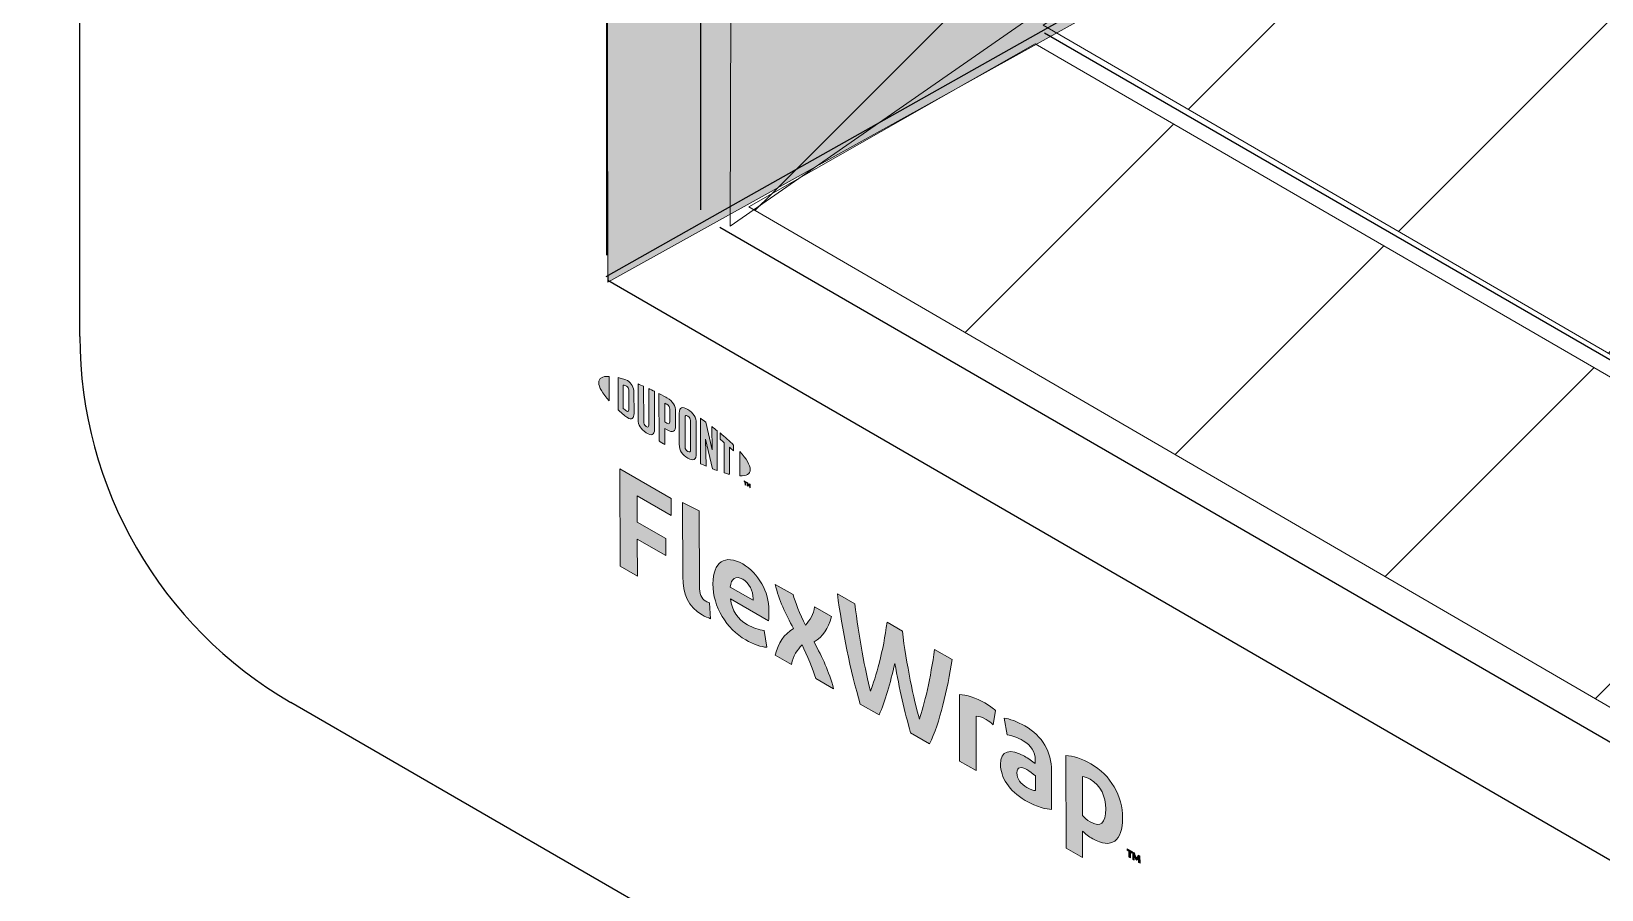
# Model space of a CAD drawing. Extents: x -1392 to 5791, y -3809 to 1722.
# Drawn here: x 973.9 to 1040.8, y -2842.6 to -2806 of the extents above; entities that cross this region are included whole.
import ezdxf

# ---------------------------------------------------------------- set-up
doc = ezdxf.new("R2010")
doc.units = 0
doc.header["$MEASUREMENT"] = 0
for name, color, linetype, lineweight in [('G-ANNO-TTLB', 7, 'Continuous', 0), ('Layer 12', 7, 'Continuous', 0), ('TYVEK', 7, 'Continuous', 0), ('WALL SCRATCH', 7, 'Continuous', 0)]:
    doc.layers.add(name, color=color, linetype=linetype, lineweight=lineweight)
pattern_1 = [(45, (0, 0), (-7.071067, 7.07107), [])]

# ---------------------------------------------------------------- blocks, each defined once
blk = doc.blocks.new('Block_407')
at = {"layer": 'TYVEK', "true_color": 0x003b71, "transparency": 33554687}
h = blk.add_hatch(color=156, dxfattribs=at)
h.dxf.hatch_style = 2
edge = h.paths.add_edge_path()
edge.add_spline(control_points=[(998.968, -2828.815), (998.968, -2828.815), (998.958, -2824.674), (998.958, -2824.674), (998.958, -2824.674), (1001.143, -2825.929), (1001.143, -2825.929), (1001.143, -2825.929), (1001.145, -2826.65), (1001.145, -2826.65), (1001.145, -2826.65), (999.693, -2825.817), (999.693, -2825.817), (999.693, -2825.817), (999.696, -2826.941), (999.696, -2826.941), (999.696, -2826.941), (1000.917, -2827.642), (1000.917, -2827.642), (1000.917, -2827.642), (1000.919, -2828.364), (1000.919, -2828.364), (1000.919, -2828.364), (999.698, -2827.663), (999.698, -2827.663), (999.698, -2827.663), (999.702, -2829.236), (999.702, -2829.236), (999.702, -2829.236), (998.968, -2828.815), (998.968, -2828.815)], knot_values=[0, 0, 0, 0, 1, 1, 1, 2, 2, 2, 3, 3, 3, 4, 4, 4, 5, 5, 5, 6, 6, 6, 7, 7, 7, 8, 8, 8, 9, 9, 9, 10, 10, 10, 10], degree=3, periodic=0)
h = blk.add_hatch(color=156, dxfattribs=at)
h.dxf.hatch_style = 2
edge = h.paths.add_edge_path()
edge.add_spline(control_points=[(1002.341, -2829.659), (1002.342, -2829.978), (1002.414, -2830.191), (1002.619, -2830.309), (1002.67, -2830.338), (1002.722, -2830.362), (1002.768, -2830.376), (1002.768, -2830.376), (1002.821, -2831.051), (1002.821, -2831.051), (1002.723, -2831.018), (1002.564, -2830.951), (1002.462, -2830.892), (1001.872, -2830.553), (1001.635, -2829.974), (1001.633, -2829.264), (1001.633, -2829.264), (1001.625, -2826.105), (1001.625, -2826.105), (1001.625, -2826.105), (1002.333, -2826.464), (1002.333, -2826.464), (1002.333, -2826.464), (1002.341, -2829.659), (1002.341, -2829.659)], knot_values=[0, 0, 0, 0, 1, 1, 1, 2, 2, 2, 3, 3, 3, 4, 4, 4, 5, 5, 5, 6, 6, 6, 7, 7, 7, 8, 8, 8, 8], degree=3, periodic=0)
h = blk.add_hatch(color=156, dxfattribs=at)
h.dxf.hatch_style = 2
edge = h.paths.add_edge_path()
edge.add_spline(control_points=[(1003.652, -2829.709), (1003.652, -2829.709), (1004.627, -2830.268), (1004.627, -2830.268), (1004.627, -2830.268), (1004.627, -2830.197), (1004.627, -2830.197), (1004.626, -2829.866), (1004.472, -2829.535), (1004.19, -2829.373), (1003.892, -2829.202), (1003.698, -2829.333), (1003.652, -2829.709)], knot_values=[0, 0, 0, 0, 1, 1, 1, 2, 2, 2, 3, 3, 3, 4, 4, 4, 4], degree=3, periodic=0)
edge = h.paths.add_edge_path()
edge.add_spline(control_points=[(1005.211, -2832.269), (1004.986, -2832.258), (1004.652, -2832.149), (1004.314, -2831.955), (1003.488, -2831.481), (1002.922, -2830.553), (1002.92, -2829.571), (1002.917, -2828.631), (1003.434, -2828.289), (1004.188, -2828.722), (1004.86, -2829.108), (1005.303, -2829.912), (1005.304, -2830.704), (1005.305, -2830.882), (1005.295, -2831.03), (1005.285, -2831.142), (1005.285, -2831.142), (1003.664, -2830.211), (1003.664, -2830.211), (1003.732, -2830.723), (1003.973, -2831.074), (1004.384, -2831.31), (1004.635, -2831.454), (1004.876, -2831.528), (1005.096, -2831.548), (1005.096, -2831.548), (1005.211, -2832.269), (1005.211, -2832.269)], knot_values=[0, 0, 0, 0, 1, 1, 1, 2, 2, 2, 3, 3, 3, 4, 4, 4, 5, 5, 5, 6, 6, 6, 7, 7, 7, 8, 8, 8, 9, 9, 9, 9], degree=3, periodic=0)
h = blk.add_hatch(color=156, dxfattribs=at)
h.dxf.hatch_style = 2
edge = h.paths.add_edge_path()
edge.add_spline(control_points=[(1006.351, -2831.471), (1006.007, -2830.836), (1005.734, -2830.271), (1005.573, -2829.589), (1005.573, -2829.589), (1006.338, -2830.027), (1006.338, -2830.027), (1006.405, -2830.332), (1006.632, -2830.864), (1006.858, -2831.33), (1007.047, -2831.114), (1007.211, -2830.859), (1007.246, -2830.549), (1007.246, -2830.549), (1007.964, -2830.961), (1007.964, -2830.961), (1007.832, -2831.5), (1007.607, -2831.802), (1007.224, -2832.037), (1007.594, -2832.728), (1007.847, -2833.286), (1008.058, -2834.034), (1008.058, -2834.034), (1007.294, -2833.595), (1007.294, -2833.595), (1007.186, -2833.202), (1006.928, -2832.611), (1006.712, -2832.162), (1006.518, -2832.375), (1006.334, -2832.624), (1006.263, -2833.003), (1006.263, -2833.003), (1005.575, -2832.608), (1005.575, -2832.608), (1005.702, -2832.067), (1005.942, -2831.732), (1006.351, -2831.471)], knot_values=[0, 0, 0, 0, 1, 1, 1, 2, 2, 2, 3, 3, 3, 4, 4, 4, 5, 5, 5, 6, 6, 6, 7, 7, 7, 8, 8, 8, 9, 9, 9, 10, 10, 10, 11, 11, 11, 12, 12, 12, 12], degree=3, periodic=0)
h = blk.add_hatch(color=156, dxfattribs=at)
h.dxf.hatch_style = 2
edge = h.paths.add_edge_path()
edge.add_spline(control_points=[(1012.353, -2832.364), (1012.353, -2832.364), (1013.102, -2832.794), (1013.102, -2832.794), (1012.91, -2834.061), (1012.575, -2835.493), (1012.142, -2836.378), (1012.142, -2836.378), (1011.337, -2835.916), (1011.337, -2835.916), (1011.084, -2835.032), (1010.856, -2834.033), (1010.664, -2832.954), (1010.471, -2833.812), (1010.252, -2834.555), (1009.998, -2835.147), (1009.998, -2835.147), (1009.192, -2834.685), (1009.192, -2834.685), (1008.779, -2833.313), (1008.411, -2831.478), (1008.218, -2829.99), (1008.218, -2829.99), (1008.962, -2830.417), (1008.962, -2830.417), (1009.124, -2831.757), (1009.414, -2833.324), (1009.626, -2834.137), (1009.845, -2833.571), (1010.186, -2832.408), (1010.331, -2831.204), (1010.331, -2831.204), (1010.988, -2831.581), (1010.988, -2831.581), (1011.145, -2832.959), (1011.482, -2834.511), (1011.709, -2835.332), (1011.913, -2834.758), (1012.202, -2833.524), (1012.353, -2832.364)], knot_values=[0, 0, 0, 0, 1, 1, 1, 2, 2, 2, 3, 3, 3, 4, 4, 4, 5, 5, 5, 6, 6, 6, 7, 7, 7, 8, 8, 8, 9, 9, 9, 10, 10, 10, 11, 11, 11, 12, 12, 12, 13, 13, 13, 13], degree=3, periodic=0)
h = blk.add_hatch(color=156, dxfattribs=at)
h.dxf.hatch_style = 2
edge = h.paths.add_edge_path()
edge.add_spline(control_points=[(1014.494, -2834.639), (1014.679, -2834.745), (1014.854, -2834.869), (1014.956, -2834.958), (1014.956, -2834.958), (1014.855, -2835.567), (1014.855, -2835.567), (1014.768, -2835.482), (1014.66, -2835.408), (1014.553, -2835.346), (1014.363, -2835.237), (1014.235, -2835.205), (1014.127, -2835.202), (1014.127, -2835.202), (1014.133, -2837.521), (1014.133, -2837.521), (1014.133, -2837.521), (1013.425, -2837.115), (1013.425, -2837.115), (1013.425, -2837.115), (1013.418, -2834.281), (1013.418, -2834.281), (1013.694, -2834.28), (1014.125, -2834.427), (1014.494, -2834.639)], knot_values=[0, 0, 0, 0, 1, 1, 1, 2, 2, 2, 3, 3, 3, 4, 4, 4, 5, 5, 5, 6, 6, 6, 7, 7, 7, 8, 8, 8, 8], degree=3, periodic=0)
h = blk.add_hatch(color=156, dxfattribs=at)
h.dxf.hatch_style = 2
edge = h.paths.add_edge_path()
edge.add_spline(control_points=[(1016.65, -2838.37), (1016.65, -2838.37), (1016.649, -2837.737), (1016.649, -2837.737), (1016.531, -2837.64), (1016.407, -2837.551), (1016.284, -2837.48), (1016.048, -2837.345), (1015.864, -2837.345), (1015.865, -2837.623), (1015.865, -2837.872), (1016.019, -2838.09), (1016.291, -2838.246), (1016.445, -2838.335), (1016.573, -2838.373), (1016.65, -2838.37)], knot_values=[0, 0, 0, 0, 1, 1, 1, 2, 2, 2, 3, 3, 3, 4, 4, 4, 5, 5, 5, 5], degree=3, periodic=0)
edge = h.paths.add_edge_path()
edge.add_spline(control_points=[(1016.221, -2838.791), (1015.518, -2838.387), (1015.163, -2837.788), (1015.162, -2837.255), (1015.16, -2836.67), (1015.575, -2836.565), (1016.191, -2836.913), (1016.334, -2836.995), (1016.519, -2837.125), (1016.647, -2837.222), (1016.647, -2837.222), (1016.647, -2837.08), (1016.647, -2837.08), (1016.646, -2836.719), (1016.466, -2836.445), (1016.122, -2836.247), (1015.897, -2836.118), (1015.656, -2836.021), (1015.446, -2836.001), (1015.446, -2836.001), (1015.316, -2835.288), (1015.316, -2835.288), (1015.536, -2835.308), (1015.89, -2835.441), (1016.203, -2835.62), (1016.957, -2836.053), (1017.333, -2836.73), (1017.335, -2837.528), (1017.335, -2837.528), (1017.339, -2839.173), (1017.339, -2839.173), (1017.129, -2839.176), (1016.734, -2839.085), (1016.221, -2838.791)], knot_values=[0, 0, 0, 0, 1, 1, 1, 2, 2, 2, 3, 3, 3, 4, 4, 4, 5, 5, 5, 6, 6, 6, 7, 7, 7, 8, 8, 8, 9, 9, 9, 10, 10, 10, 11, 11, 11, 11], degree=3, periodic=0)
h = blk.add_hatch(color=156, dxfattribs=at)
h.dxf.hatch_style = 2
edge = h.paths.add_edge_path()
edge.add_spline(control_points=[(1018.984, -2839.704), (1019.436, -2839.963), (1019.645, -2839.764), (1019.644, -2839.155), (1019.643, -2838.623), (1019.447, -2838.156), (1018.98, -2837.888), (1018.852, -2837.814), (1018.759, -2837.791), (1018.652, -2837.776), (1018.652, -2837.776), (1018.656, -2839.433), (1018.656, -2839.433), (1018.753, -2839.536), (1018.836, -2839.619), (1018.984, -2839.704)], knot_values=[0, 0, 0, 0, 1, 1, 1, 2, 2, 2, 3, 3, 3, 4, 4, 4, 5, 5, 5, 5], degree=3, periodic=0)
edge = h.paths.add_edge_path()
edge.add_spline(control_points=[(1019.089, -2840.425), (1018.909, -2840.322), (1018.786, -2840.228), (1018.657, -2840.101), (1018.657, -2840.101), (1018.66, -2841.225), (1018.66, -2841.225), (1018.66, -2841.225), (1017.957, -2840.822), (1017.957, -2840.822), (1017.957, -2840.822), (1017.948, -2836.876), (1017.948, -2836.876), (1018.24, -2836.89), (1018.65, -2837.025), (1019.014, -2837.234), (1019.856, -2837.717), (1020.36, -2838.597), (1020.362, -2839.544), (1020.364, -2840.514), (1019.889, -2840.885), (1019.089, -2840.425)], knot_values=[0, 0, 0, 0, 1, 1, 1, 2, 2, 2, 3, 3, 3, 4, 4, 4, 5, 5, 5, 6, 6, 6, 7, 7, 7, 7], degree=3, periodic=0)
h = blk.add_hatch(color=156, dxfattribs=at)
h.dxf.hatch_style = 2
edge = h.paths.add_edge_path()
edge.add_spline(control_points=[(1020.87, -2841.03), (1020.896, -2841.118), (1020.921, -2841.184), (1020.952, -2841.255), (1020.982, -2841.219), (1021.004, -2841.179), (1021.029, -2841.122), (1021.029, -2841.122), (1021.103, -2841.164), (1021.103, -2841.164), (1021.103, -2841.164), (1021.104, -2841.47), (1021.104, -2841.47), (1021.104, -2841.47), (1021.039, -2841.433), (1021.039, -2841.433), (1021.039, -2841.433), (1021.039, -2841.292), (1021.039, -2841.292), (1021.039, -2841.292), (1021.042, -2841.246), (1021.042, -2841.246), (1021.021, -2841.28), (1020.997, -2841.314), (1020.976, -2841.341), (1020.976, -2841.341), (1020.926, -2841.312), (1020.926, -2841.312), (1020.904, -2841.26), (1020.879, -2841.197), (1020.858, -2841.138), (1020.858, -2841.138), (1020.861, -2841.19), (1020.861, -2841.19), (1020.861, -2841.19), (1020.861, -2841.331), (1020.861, -2841.331), (1020.861, -2841.331), (1020.797, -2841.294), (1020.797, -2841.294), (1020.797, -2841.294), (1020.796, -2840.988), (1020.796, -2840.988), (1020.796, -2840.988), (1020.87, -2841.03), (1020.87, -2841.03)], knot_values=[0, 0, 0, 0, 1, 1, 1, 2, 2, 2, 3, 3, 3, 4, 4, 4, 5, 5, 5, 6, 6, 6, 7, 7, 7, 8, 8, 8, 9, 9, 9, 10, 10, 10, 11, 11, 11, 12, 12, 12, 13, 13, 13, 14, 14, 14, 15, 15, 15, 15], degree=3, periodic=0)
edge = h.paths.add_edge_path()
edge.add_spline(control_points=[(1020.624, -2840.957), (1020.624, -2840.957), (1020.553, -2840.916), (1020.553, -2840.916), (1020.553, -2840.916), (1020.553, -2840.848), (1020.553, -2840.848), (1020.553, -2840.848), (1020.767, -2840.971), (1020.767, -2840.971), (1020.767, -2840.971), (1020.767, -2841.039), (1020.767, -2841.039), (1020.767, -2841.039), (1020.696, -2840.998), (1020.696, -2840.998), (1020.696, -2840.998), (1020.696, -2841.236), (1020.696, -2841.236), (1020.696, -2841.236), (1020.625, -2841.195), (1020.625, -2841.195), (1020.625, -2841.195), (1020.624, -2840.957), (1020.624, -2840.957)], knot_values=[0, 0, 0, 0, 1, 1, 1, 2, 2, 2, 3, 3, 3, 4, 4, 4, 5, 5, 5, 6, 6, 6, 7, 7, 7, 8, 8, 8, 8], degree=3, periodic=0)
at = {"layer": 'TYVEK'}
for points, knots in [([(998.968, -2828.815), (998.968, -2828.815), (998.958, -2824.674), (998.958, -2824.674), (998.958, -2824.674), (1001.143, -2825.929), (1001.143, -2825.929), (1001.143, -2825.929), (1001.145, -2826.65), (1001.145, -2826.65), (1001.145, -2826.65), (999.693, -2825.817), (999.693, -2825.817), (999.693, -2825.817), (999.696, -2826.941), (999.696, -2826.941), (999.696, -2826.941), (1000.917, -2827.642), (1000.917, -2827.642), (1000.917, -2827.642), (1000.919, -2828.364), (1000.919, -2828.364), (1000.919, -2828.364), (999.698, -2827.663), (999.698, -2827.663), (999.698, -2827.663), (999.702, -2829.236), (999.702, -2829.236), (999.702, -2829.236), (998.968, -2828.815), (998.968, -2828.815)], [0, 0, 0, 0, 1, 1, 1, 2, 2, 2, 3, 3, 3, 4, 4, 4, 5, 5, 5, 6, 6, 6, 7, 7, 7, 8, 8, 8, 9, 9, 9, 10, 10, 10, 10]), ([(1002.341, -2829.659), (1002.342, -2829.978), (1002.414, -2830.191), (1002.619, -2830.309), (1002.67, -2830.338), (1002.722, -2830.362), (1002.768, -2830.376), (1002.768, -2830.376), (1002.821, -2831.051), (1002.821, -2831.051), (1002.723, -2831.018), (1002.564, -2830.951), (1002.462, -2830.892), (1001.872, -2830.553), (1001.635, -2829.974), (1001.633, -2829.264), (1001.633, -2829.264), (1001.625, -2826.105), (1001.625, -2826.105), (1001.625, -2826.105), (1002.333, -2826.464), (1002.333, -2826.464), (1002.333, -2826.464), (1002.341, -2829.659), (1002.341, -2829.659)], [0, 0, 0, 0, 1, 1, 1, 2, 2, 2, 3, 3, 3, 4, 4, 4, 5, 5, 5, 6, 6, 6, 7, 7, 7, 8, 8, 8, 8]), ([(1005.211, -2832.269), (1004.986, -2832.258), (1004.652, -2832.149), (1004.314, -2831.955), (1003.488, -2831.481), (1002.922, -2830.553), (1002.92, -2829.571), (1002.917, -2828.631), (1003.434, -2828.289), (1004.188, -2828.722), (1004.86, -2829.108), (1005.303, -2829.912), (1005.304, -2830.704), (1005.305, -2830.882), (1005.295, -2831.03), (1005.285, -2831.142), (1005.285, -2831.142), (1003.664, -2830.211), (1003.664, -2830.211), (1003.732, -2830.723), (1003.973, -2831.074), (1004.384, -2831.31), (1004.635, -2831.454), (1004.876, -2831.528), (1005.096, -2831.548), (1005.096, -2831.548), (1005.211, -2832.269), (1005.211, -2832.269)], [0, 0, 0, 0, 1, 1, 1, 2, 2, 2, 3, 3, 3, 4, 4, 4, 5, 5, 5, 6, 6, 6, 7, 7, 7, 8, 8, 8, 9, 9, 9, 9]), ([(1003.652, -2829.709), (1003.652, -2829.709), (1004.627, -2830.268), (1004.627, -2830.268), (1004.627, -2830.268), (1004.627, -2830.197), (1004.627, -2830.197), (1004.626, -2829.866), (1004.472, -2829.535), (1004.19, -2829.373), (1003.892, -2829.202), (1003.698, -2829.333), (1003.652, -2829.709)], [0, 0, 0, 0, 1, 1, 1, 2, 2, 2, 3, 3, 3, 4, 4, 4, 4]), ([(1006.351, -2831.471), (1006.007, -2830.836), (1005.734, -2830.271), (1005.573, -2829.589), (1005.573, -2829.589), (1006.338, -2830.027), (1006.338, -2830.027), (1006.405, -2830.332), (1006.632, -2830.864), (1006.858, -2831.33), (1007.047, -2831.114), (1007.211, -2830.859), (1007.246, -2830.549), (1007.246, -2830.549), (1007.964, -2830.961), (1007.964, -2830.961), (1007.832, -2831.5), (1007.607, -2831.802), (1007.224, -2832.037), (1007.594, -2832.728), (1007.847, -2833.286), (1008.058, -2834.034), (1008.058, -2834.034), (1007.294, -2833.595), (1007.294, -2833.595), (1007.186, -2833.202), (1006.928, -2832.611), (1006.712, -2832.162), (1006.518, -2832.375), (1006.334, -2832.624), (1006.263, -2833.003), (1006.263, -2833.003), (1005.575, -2832.608), (1005.575, -2832.608), (1005.702, -2832.067), (1005.942, -2831.732), (1006.351, -2831.471)], [0, 0, 0, 0, 1, 1, 1, 2, 2, 2, 3, 3, 3, 4, 4, 4, 5, 5, 5, 6, 6, 6, 7, 7, 7, 8, 8, 8, 9, 9, 9, 10, 10, 10, 11, 11, 11, 12, 12, 12, 12]), ([(1012.353, -2832.364), (1012.353, -2832.364), (1013.102, -2832.794), (1013.102, -2832.794), (1012.91, -2834.061), (1012.575, -2835.493), (1012.142, -2836.378), (1012.142, -2836.378), (1011.337, -2835.916), (1011.337, -2835.916), (1011.084, -2835.032), (1010.856, -2834.033), (1010.664, -2832.954), (1010.471, -2833.812), (1010.252, -2834.555), (1009.998, -2835.147), (1009.998, -2835.147), (1009.192, -2834.685), (1009.192, -2834.685), (1008.779, -2833.313), (1008.411, -2831.478), (1008.218, -2829.99), (1008.218, -2829.99), (1008.962, -2830.417), (1008.962, -2830.417), (1009.124, -2831.757), (1009.414, -2833.324), (1009.626, -2834.137), (1009.845, -2833.571), (1010.186, -2832.408), (1010.331, -2831.204), (1010.331, -2831.204), (1010.988, -2831.581), (1010.988, -2831.581), (1011.145, -2832.959), (1011.482, -2834.511), (1011.709, -2835.332), (1011.913, -2834.758), (1012.202, -2833.524), (1012.353, -2832.364)], [0, 0, 0, 0, 1, 1, 1, 2, 2, 2, 3, 3, 3, 4, 4, 4, 5, 5, 5, 6, 6, 6, 7, 7, 7, 8, 8, 8, 9, 9, 9, 10, 10, 10, 11, 11, 11, 12, 12, 12, 13, 13, 13, 13]), ([(1014.494, -2834.639), (1014.679, -2834.745), (1014.854, -2834.869), (1014.956, -2834.958), (1014.956, -2834.958), (1014.855, -2835.567), (1014.855, -2835.567), (1014.768, -2835.482), (1014.66, -2835.408), (1014.553, -2835.346), (1014.363, -2835.237), (1014.235, -2835.205), (1014.127, -2835.202), (1014.127, -2835.202), (1014.133, -2837.521), (1014.133, -2837.521), (1014.133, -2837.521), (1013.425, -2837.115), (1013.425, -2837.115), (1013.425, -2837.115), (1013.418, -2834.281), (1013.418, -2834.281), (1013.694, -2834.28), (1014.125, -2834.427), (1014.494, -2834.639)], [0, 0, 0, 0, 1, 1, 1, 2, 2, 2, 3, 3, 3, 4, 4, 4, 5, 5, 5, 6, 6, 6, 7, 7, 7, 8, 8, 8, 8]), ([(1016.221, -2838.791), (1015.518, -2838.387), (1015.163, -2837.788), (1015.162, -2837.255), (1015.16, -2836.67), (1015.575, -2836.565), (1016.191, -2836.913), (1016.334, -2836.995), (1016.519, -2837.125), (1016.647, -2837.222), (1016.647, -2837.222), (1016.647, -2837.08), (1016.647, -2837.08), (1016.646, -2836.719), (1016.466, -2836.445), (1016.122, -2836.247), (1015.897, -2836.118), (1015.656, -2836.021), (1015.446, -2836.001), (1015.446, -2836.001), (1015.316, -2835.288), (1015.316, -2835.288), (1015.536, -2835.308), (1015.89, -2835.441), (1016.203, -2835.62), (1016.957, -2836.053), (1017.333, -2836.73), (1017.335, -2837.528), (1017.335, -2837.528), (1017.339, -2839.173), (1017.339, -2839.173), (1017.129, -2839.176), (1016.734, -2839.085), (1016.221, -2838.791)], [0, 0, 0, 0, 1, 1, 1, 2, 2, 2, 3, 3, 3, 4, 4, 4, 5, 5, 5, 6, 6, 6, 7, 7, 7, 8, 8, 8, 9, 9, 9, 10, 10, 10, 11, 11, 11, 11]), ([(1016.65, -2838.37), (1016.65, -2838.37), (1016.649, -2837.737), (1016.649, -2837.737), (1016.531, -2837.64), (1016.407, -2837.551), (1016.284, -2837.48), (1016.048, -2837.345), (1015.864, -2837.345), (1015.865, -2837.623), (1015.865, -2837.872), (1016.019, -2838.09), (1016.291, -2838.246), (1016.445, -2838.335), (1016.573, -2838.373), (1016.65, -2838.37)], [0, 0, 0, 0, 1, 1, 1, 2, 2, 2, 3, 3, 3, 4, 4, 4, 5, 5, 5, 5]), ([(1019.089, -2840.425), (1018.909, -2840.322), (1018.786, -2840.228), (1018.657, -2840.101), (1018.657, -2840.101), (1018.66, -2841.225), (1018.66, -2841.225), (1018.66, -2841.225), (1017.957, -2840.822), (1017.957, -2840.822), (1017.957, -2840.822), (1017.948, -2836.876), (1017.948, -2836.876), (1018.24, -2836.89), (1018.65, -2837.025), (1019.014, -2837.234), (1019.856, -2837.717), (1020.36, -2838.597), (1020.362, -2839.544), (1020.364, -2840.514), (1019.889, -2840.885), (1019.089, -2840.425)], [0, 0, 0, 0, 1, 1, 1, 2, 2, 2, 3, 3, 3, 4, 4, 4, 5, 5, 5, 6, 6, 6, 7, 7, 7, 7]), ([(1018.984, -2839.704), (1019.436, -2839.963), (1019.645, -2839.764), (1019.644, -2839.155), (1019.643, -2838.623), (1019.447, -2838.156), (1018.98, -2837.888), (1018.852, -2837.814), (1018.759, -2837.791), (1018.652, -2837.776), (1018.652, -2837.776), (1018.656, -2839.433), (1018.656, -2839.433), (1018.753, -2839.536), (1018.836, -2839.619), (1018.984, -2839.704)], [0, 0, 0, 0, 1, 1, 1, 2, 2, 2, 3, 3, 3, 4, 4, 4, 5, 5, 5, 5]), ([(1020.624, -2840.957), (1020.624, -2840.957), (1020.553, -2840.916), (1020.553, -2840.916), (1020.553, -2840.916), (1020.553, -2840.848), (1020.553, -2840.848), (1020.553, -2840.848), (1020.767, -2840.971), (1020.767, -2840.971), (1020.767, -2840.971), (1020.767, -2841.039), (1020.767, -2841.039), (1020.767, -2841.039), (1020.696, -2840.998), (1020.696, -2840.998), (1020.696, -2840.998), (1020.696, -2841.236), (1020.696, -2841.236), (1020.696, -2841.236), (1020.625, -2841.195), (1020.625, -2841.195), (1020.625, -2841.195), (1020.624, -2840.957), (1020.624, -2840.957)], [0, 0, 0, 0, 1, 1, 1, 2, 2, 2, 3, 3, 3, 4, 4, 4, 5, 5, 5, 6, 6, 6, 7, 7, 7, 8, 8, 8, 8]), ([(1020.87, -2841.03), (1020.896, -2841.118), (1020.921, -2841.184), (1020.952, -2841.255), (1020.982, -2841.219), (1021.004, -2841.179), (1021.029, -2841.122), (1021.029, -2841.122), (1021.103, -2841.164), (1021.103, -2841.164), (1021.103, -2841.164), (1021.104, -2841.47), (1021.104, -2841.47), (1021.104, -2841.47), (1021.039, -2841.433), (1021.039, -2841.433), (1021.039, -2841.433), (1021.039, -2841.292), (1021.039, -2841.292), (1021.039, -2841.292), (1021.042, -2841.246), (1021.042, -2841.246), (1021.021, -2841.28), (1020.997, -2841.314), (1020.976, -2841.341), (1020.976, -2841.341), (1020.926, -2841.312), (1020.926, -2841.312), (1020.904, -2841.26), (1020.879, -2841.197), (1020.858, -2841.138), (1020.858, -2841.138), (1020.861, -2841.19), (1020.861, -2841.19), (1020.861, -2841.19), (1020.861, -2841.331), (1020.861, -2841.331), (1020.861, -2841.331), (1020.797, -2841.294), (1020.797, -2841.294), (1020.797, -2841.294), (1020.796, -2840.988), (1020.796, -2840.988), (1020.796, -2840.988), (1020.87, -2841.03), (1020.87, -2841.03)], [0, 0, 0, 0, 1, 1, 1, 2, 2, 2, 3, 3, 3, 4, 4, 4, 5, 5, 5, 6, 6, 6, 7, 7, 7, 8, 8, 8, 9, 9, 9, 10, 10, 10, 11, 11, 11, 12, 12, 12, 13, 13, 13, 14, 14, 14, 15, 15, 15, 15])]:
    blk.add_open_spline(points, degree=3, knots=knots, dxfattribs=at)
blk = doc.blocks.new('Block_408')
at = {"layer": 'TYVEK', "true_color": 0x003b71, "transparency": 33554687}
h = blk.add_hatch(color=156, dxfattribs=at)
h.dxf.hatch_style = 2
edge = h.paths.add_edge_path()
edge.add_spline(control_points=[(998.055, -2820.996), (998.056, -2821.186), (998.217, -2821.457), (998.497, -2821.77), (998.497, -2821.77), (998.494, -2820.731), (998.494, -2820.731), (998.215, -2820.722), (998.055, -2820.807), (998.055, -2820.996)], knot_values=[0, 0, 0, 0, 1, 1, 1, 2, 2, 2, 3, 3, 3, 3], degree=3, periodic=0)
h = blk.add_hatch(color=156, dxfattribs=at)
h.dxf.hatch_style = 2
edge = h.paths.add_edge_path()
edge.add_spline(control_points=[(999.337, -2822.156), (999.337, -2822.235), (999.295, -2822.238), (999.246, -2822.21), (999.207, -2822.187), (999.147, -2822.137), (999.099, -2822.094), (999.099, -2822.094), (999.096, -2821.1), (999.096, -2821.1), (999.145, -2821.113), (999.205, -2821.131), (999.243, -2821.153), (999.293, -2821.182), (999.334, -2821.232), (999.335, -2821.312), (999.335, -2821.312), (999.337, -2822.156), (999.337, -2822.156)], knot_values=[0, 0, 0, 0, 1, 1, 1, 2, 2, 2, 3, 3, 3, 4, 4, 4, 5, 5, 5, 6, 6, 6, 6], degree=3, periodic=0)
edge = h.paths.add_edge_path()
edge.add_spline(control_points=[(999.275, -2820.912), (999.197, -2820.867), (999.084, -2820.829), (998.881, -2820.784), (998.881, -2820.784), (998.884, -2822.162), (998.884, -2822.162), (999.063, -2822.328), (999.201, -2822.443), (999.279, -2822.488), (999.459, -2822.592), (999.56, -2822.523), (999.56, -2822.319), (999.56, -2822.319), (999.557, -2821.404), (999.557, -2821.404), (999.557, -2821.2), (999.455, -2821.015), (999.275, -2820.912)], knot_values=[0, 0, 0, 0, 1, 1, 1, 2, 2, 2, 3, 3, 3, 4, 4, 4, 5, 5, 5, 6, 6, 6, 6], degree=3, periodic=0)
h = blk.add_hatch(color=156, dxfattribs=at)
h.dxf.hatch_style = 2
edge = h.paths.add_edge_path()
edge.add_spline(control_points=[(1000.187, -2822.805), (1000.187, -2822.885), (1000.164, -2822.922), (1000.077, -2822.86), (999.993, -2822.8), (999.97, -2822.745), (999.97, -2822.651), (999.97, -2822.651), (999.966, -2821.151), (999.966, -2821.151), (999.91, -2821.126), (999.784, -2821.074), (999.73, -2821.052), (999.73, -2821.052), (999.734, -2822.569), (999.734, -2822.569), (999.735, -2822.811), (999.837, -2822.964), (1000.078, -2823.134), (1000.299, -2823.29), (1000.434, -2823.239), (1000.433, -2822.97), (1000.433, -2822.97), (1000.429, -2821.368), (1000.429, -2821.368), (1000.383, -2821.344), (1000.232, -2821.272), (1000.184, -2821.25), (1000.184, -2821.25), (1000.187, -2822.805), (1000.187, -2822.805)], knot_values=[0, 0, 0, 0, 1, 1, 1, 2, 2, 2, 3, 3, 3, 4, 4, 4, 5, 5, 5, 6, 6, 6, 7, 7, 7, 8, 8, 8, 9, 9, 9, 10, 10, 10, 10], degree=3, periodic=0)
h = blk.add_hatch(color=156, dxfattribs=at)
h.dxf.hatch_style = 2
edge = h.paths.add_edge_path()
edge.add_spline(control_points=[(1001.082, -2822.661), (1001.082, -2822.748), (1001.056, -2822.777), (1000.956, -2822.72), (1000.956, -2822.72), (1000.87, -2822.67), (1000.87, -2822.67), (1000.87, -2822.67), (1000.868, -2821.874), (1000.868, -2821.874), (1000.906, -2821.894), (1000.927, -2821.905), (1000.95, -2821.918), (1001.058, -2821.98), (1001.081, -2822.04), (1001.081, -2822.129), (1001.081, -2822.129), (1001.082, -2822.661), (1001.082, -2822.661)], knot_values=[0, 0, 0, 0, 1, 1, 1, 2, 2, 2, 3, 3, 3, 4, 4, 4, 5, 5, 5, 6, 6, 6, 6], degree=3, periodic=0)
edge = h.paths.add_edge_path()
edge.add_spline(control_points=[(1000.963, -2821.645), (1000.921, -2821.62), (1000.765, -2821.537), (1000.621, -2821.464), (1000.621, -2821.464), (1000.626, -2823.483), (1000.626, -2823.483), (1000.675, -2823.513), (1000.803, -2823.595), (1000.872, -2823.636), (1000.872, -2823.636), (1000.87, -2822.951), (1000.87, -2822.951), (1000.87, -2822.951), (1000.967, -2823.006), (1000.967, -2823.006), (1001.224, -2823.153), (1001.331, -2823.081), (1001.33, -2822.825), (1001.33, -2822.825), (1001.329, -2822.23), (1001.329, -2822.23), (1001.328, -2821.979), (1001.208, -2821.785), (1000.963, -2821.645)], knot_values=[0, 0, 0, 0, 1, 1, 1, 2, 2, 2, 3, 3, 3, 4, 4, 4, 5, 5, 5, 6, 6, 6, 7, 7, 7, 8, 8, 8, 8], degree=3, periodic=0)
h = blk.add_hatch(color=156, dxfattribs=at)
h.dxf.hatch_style = 2
edge = h.paths.add_edge_path()
edge.add_spline(control_points=[(1001.962, -2823.87), (1001.962, -2823.95), (1001.939, -2823.978), (1001.852, -2823.931), (1001.763, -2823.883), (1001.738, -2823.824), (1001.738, -2823.742), (1001.738, -2823.742), (1001.735, -2822.483), (1001.735, -2822.483), (1001.735, -2822.401), (1001.759, -2822.369), (1001.849, -2822.423), (1001.936, -2822.476), (1001.959, -2822.532), (1001.959, -2822.612), (1001.959, -2822.612), (1001.962, -2823.87), (1001.962, -2823.87)], knot_values=[0, 0, 0, 0, 1, 1, 1, 2, 2, 2, 3, 3, 3, 4, 4, 4, 5, 5, 5, 6, 6, 6, 6], degree=3, periodic=0)
edge = h.paths.add_edge_path()
edge.add_spline(control_points=[(1001.848, -2822.141), (1001.62, -2821.998), (1001.485, -2822.036), (1001.485, -2822.302), (1001.485, -2822.302), (1001.488, -2823.622), (1001.488, -2823.622), (1001.489, -2823.902), (1001.612, -2824.088), (1001.853, -2824.215), (1002.089, -2824.338), (1002.211, -2824.305), (1002.211, -2824.007), (1002.211, -2824.007), (1002.207, -2822.747), (1002.207, -2822.747), (1002.207, -2822.462), (1002.095, -2822.297), (1001.848, -2822.141)], knot_values=[0, 0, 0, 0, 1, 1, 1, 2, 2, 2, 3, 3, 3, 4, 4, 4, 5, 5, 5, 6, 6, 6, 6], degree=3, periodic=0)
h = blk.add_hatch(color=156, dxfattribs=at)
h.dxf.hatch_style = 2
edge = h.paths.add_edge_path()
edge.add_spline(control_points=[(1002.892, -2823.863), (1002.892, -2823.863), (1002.616, -2822.68), (1002.616, -2822.68), (1002.542, -2822.627), (1002.453, -2822.564), (1002.383, -2822.516), (1002.383, -2822.516), (1002.388, -2824.453), (1002.388, -2824.453), (1002.437, -2824.476), (1002.561, -2824.531), (1002.625, -2824.558), (1002.625, -2824.558), (1002.602, -2823.406), (1002.602, -2823.406), (1002.602, -2823.406), (1002.894, -2824.668), (1002.894, -2824.668), (1002.955, -2824.692), (1003.045, -2824.726), (1003.104, -2824.746), (1003.104, -2824.746), (1003.099, -2823.045), (1003.099, -2823.045), (1003.038, -2822.995), (1002.926, -2822.91), (1002.872, -2822.869), (1002.872, -2822.869), (1002.892, -2823.863), (1002.892, -2823.863)], knot_values=[0, 0, 0, 0, 1, 1, 1, 2, 2, 2, 3, 3, 3, 4, 4, 4, 5, 5, 5, 6, 6, 6, 7, 7, 7, 8, 8, 8, 9, 9, 9, 10, 10, 10, 10], degree=3, periodic=0)
h = blk.add_hatch(color=156, dxfattribs=at)
h.dxf.hatch_style = 2
edge = h.paths.add_edge_path()
edge.add_spline(control_points=[(1003.222, -2823.412), (1003.283, -2823.46), (1003.343, -2823.508), (1003.401, -2823.556), (1003.401, -2823.556), (1003.404, -2824.844), (1003.404, -2824.844), (1003.458, -2824.861), (1003.558, -2824.888), (1003.624, -2824.903), (1003.624, -2824.903), (1003.622, -2823.744), (1003.622, -2823.744), (1003.686, -2823.799), (1003.746, -2823.853), (1003.801, -2823.903), (1003.801, -2823.903), (1003.8, -2823.655), (1003.8, -2823.655), (1003.626, -2823.485), (1003.439, -2823.321), (1003.221, -2823.143), (1003.221, -2823.143), (1003.222, -2823.412), (1003.222, -2823.412)], knot_values=[0, 0, 0, 0, 1, 1, 1, 2, 2, 2, 3, 3, 3, 4, 4, 4, 5, 5, 5, 6, 6, 6, 7, 7, 7, 8, 8, 8, 8], degree=3, periodic=0)
h = blk.add_hatch(color=156, dxfattribs=at)
h.dxf.hatch_style = 2
edge = h.paths.add_edge_path()
edge.add_spline(control_points=[(1004.506, -2824.699), (1004.507, -2824.89), (1004.347, -2824.976), (1004.067, -2824.969), (1004.067, -2824.969), (1004.065, -2823.929), (1004.065, -2823.929), (1004.345, -2824.241), (1004.506, -2824.511), (1004.506, -2824.699)], knot_values=[0, 0, 0, 0, 1, 1, 1, 2, 2, 2, 3, 3, 3, 3], degree=3, periodic=0)
h = blk.add_hatch(color=156, dxfattribs=at)
h.dxf.hatch_style = 2
edge = h.paths.add_edge_path()
edge.add_spline(control_points=[(1004.377, -2825.25), (1004.377, -2825.25), (1004.404, -2825.265), (1004.404, -2825.265), (1004.404, -2825.265), (1004.443, -2825.359), (1004.443, -2825.359), (1004.443, -2825.359), (1004.482, -2825.31), (1004.482, -2825.31), (1004.482, -2825.31), (1004.508, -2825.325), (1004.508, -2825.325), (1004.508, -2825.325), (1004.508, -2825.475), (1004.508, -2825.475), (1004.508, -2825.475), (1004.484, -2825.461), (1004.484, -2825.461), (1004.484, -2825.461), (1004.484, -2825.355), (1004.484, -2825.355), (1004.484, -2825.355), (1004.444, -2825.403), (1004.444, -2825.403), (1004.444, -2825.403), (1004.442, -2825.402), (1004.442, -2825.402), (1004.442, -2825.402), (1004.401, -2825.307), (1004.401, -2825.307), (1004.401, -2825.307), (1004.402, -2825.414), (1004.402, -2825.414), (1004.402, -2825.414), (1004.378, -2825.4), (1004.378, -2825.4), (1004.378, -2825.4), (1004.377, -2825.25), (1004.377, -2825.25)], knot_values=[0, 0, 0, 0, 1, 1, 1, 2, 2, 2, 3, 3, 3, 4, 4, 4, 5, 5, 5, 6, 6, 6, 7, 7, 7, 8, 8, 8, 9, 9, 9, 10, 10, 10, 11, 11, 11, 12, 12, 12, 13, 13, 13, 13], degree=3, periodic=0)
edge = h.paths.add_edge_path()
edge.add_spline(control_points=[(1004.284, -2825.223), (1004.284, -2825.223), (1004.244, -2825.2), (1004.244, -2825.2), (1004.244, -2825.2), (1004.244, -2825.174), (1004.244, -2825.174), (1004.244, -2825.174), (1004.349, -2825.234), (1004.349, -2825.234), (1004.349, -2825.234), (1004.349, -2825.26), (1004.349, -2825.26), (1004.349, -2825.26), (1004.309, -2825.237), (1004.309, -2825.237), (1004.309, -2825.237), (1004.31, -2825.361), (1004.31, -2825.361), (1004.31, -2825.361), (1004.285, -2825.347), (1004.285, -2825.347), (1004.285, -2825.347), (1004.284, -2825.223), (1004.284, -2825.223)], knot_values=[0, 0, 0, 0, 1, 1, 1, 2, 2, 2, 3, 3, 3, 4, 4, 4, 5, 5, 5, 6, 6, 6, 7, 7, 7, 8, 8, 8, 8], degree=3, periodic=0)
at = {"layer": 'TYVEK'}
for points, knots in [([(998.055, -2820.996), (998.056, -2821.186), (998.217, -2821.457), (998.497, -2821.77), (998.497, -2821.77), (998.494, -2820.731), (998.494, -2820.731), (998.215, -2820.722), (998.055, -2820.807), (998.055, -2820.996)], [0, 0, 0, 0, 1, 1, 1, 2, 2, 2, 3, 3, 3, 3]), ([(999.275, -2820.912), (999.197, -2820.867), (999.084, -2820.829), (998.881, -2820.784), (998.881, -2820.784), (998.884, -2822.162), (998.884, -2822.162), (999.063, -2822.328), (999.201, -2822.443), (999.279, -2822.488), (999.459, -2822.592), (999.56, -2822.523), (999.56, -2822.319), (999.56, -2822.319), (999.557, -2821.404), (999.557, -2821.404), (999.557, -2821.2), (999.455, -2821.015), (999.275, -2820.912)], [0, 0, 0, 0, 1, 1, 1, 2, 2, 2, 3, 3, 3, 4, 4, 4, 5, 5, 5, 6, 6, 6, 6]), ([(999.337, -2822.156), (999.337, -2822.235), (999.295, -2822.238), (999.246, -2822.21), (999.207, -2822.187), (999.147, -2822.137), (999.099, -2822.094), (999.099, -2822.094), (999.096, -2821.1), (999.096, -2821.1), (999.145, -2821.113), (999.205, -2821.131), (999.243, -2821.153), (999.293, -2821.182), (999.334, -2821.232), (999.335, -2821.312), (999.335, -2821.312), (999.337, -2822.156), (999.337, -2822.156)], [0, 0, 0, 0, 1, 1, 1, 2, 2, 2, 3, 3, 3, 4, 4, 4, 5, 5, 5, 6, 6, 6, 6]), ([(1000.187, -2822.805), (1000.187, -2822.885), (1000.164, -2822.922), (1000.077, -2822.86), (999.993, -2822.8), (999.97, -2822.745), (999.97, -2822.651), (999.97, -2822.651), (999.966, -2821.151), (999.966, -2821.151), (999.91, -2821.126), (999.784, -2821.074), (999.73, -2821.052), (999.73, -2821.052), (999.734, -2822.569), (999.734, -2822.569), (999.735, -2822.811), (999.837, -2822.964), (1000.078, -2823.134), (1000.299, -2823.29), (1000.434, -2823.239), (1000.433, -2822.97), (1000.433, -2822.97), (1000.429, -2821.368), (1000.429, -2821.368), (1000.383, -2821.344), (1000.232, -2821.272), (1000.184, -2821.25), (1000.184, -2821.25), (1000.187, -2822.805), (1000.187, -2822.805)], [0, 0, 0, 0, 1, 1, 1, 2, 2, 2, 3, 3, 3, 4, 4, 4, 5, 5, 5, 6, 6, 6, 7, 7, 7, 8, 8, 8, 9, 9, 9, 10, 10, 10, 10]), ([(1000.963, -2821.645), (1000.921, -2821.62), (1000.765, -2821.537), (1000.621, -2821.464), (1000.621, -2821.464), (1000.626, -2823.483), (1000.626, -2823.483), (1000.675, -2823.513), (1000.803, -2823.595), (1000.872, -2823.636), (1000.872, -2823.636), (1000.87, -2822.951), (1000.87, -2822.951), (1000.87, -2822.951), (1000.967, -2823.006), (1000.967, -2823.006), (1001.224, -2823.153), (1001.331, -2823.081), (1001.33, -2822.825), (1001.33, -2822.825), (1001.329, -2822.23), (1001.329, -2822.23), (1001.328, -2821.979), (1001.208, -2821.785), (1000.963, -2821.645)], [0, 0, 0, 0, 1, 1, 1, 2, 2, 2, 3, 3, 3, 4, 4, 4, 5, 5, 5, 6, 6, 6, 7, 7, 7, 8, 8, 8, 8]), ([(1001.082, -2822.661), (1001.082, -2822.748), (1001.056, -2822.777), (1000.956, -2822.72), (1000.956, -2822.72), (1000.87, -2822.67), (1000.87, -2822.67), (1000.87, -2822.67), (1000.868, -2821.874), (1000.868, -2821.874), (1000.906, -2821.894), (1000.927, -2821.905), (1000.95, -2821.918), (1001.058, -2821.98), (1001.081, -2822.04), (1001.081, -2822.129), (1001.081, -2822.129), (1001.082, -2822.661), (1001.082, -2822.661)], [0, 0, 0, 0, 1, 1, 1, 2, 2, 2, 3, 3, 3, 4, 4, 4, 5, 5, 5, 6, 6, 6, 6]), ([(1001.848, -2822.141), (1001.62, -2821.998), (1001.485, -2822.036), (1001.485, -2822.302), (1001.485, -2822.302), (1001.488, -2823.622), (1001.488, -2823.622), (1001.489, -2823.902), (1001.612, -2824.088), (1001.853, -2824.215), (1002.089, -2824.338), (1002.211, -2824.305), (1002.211, -2824.007), (1002.211, -2824.007), (1002.207, -2822.747), (1002.207, -2822.747), (1002.207, -2822.462), (1002.095, -2822.297), (1001.848, -2822.141)], [0, 0, 0, 0, 1, 1, 1, 2, 2, 2, 3, 3, 3, 4, 4, 4, 5, 5, 5, 6, 6, 6, 6]), ([(1001.962, -2823.87), (1001.962, -2823.95), (1001.939, -2823.978), (1001.852, -2823.931), (1001.763, -2823.883), (1001.738, -2823.824), (1001.738, -2823.742), (1001.738, -2823.742), (1001.735, -2822.483), (1001.735, -2822.483), (1001.735, -2822.401), (1001.759, -2822.369), (1001.849, -2822.423), (1001.936, -2822.476), (1001.959, -2822.532), (1001.959, -2822.612), (1001.959, -2822.612), (1001.962, -2823.87), (1001.962, -2823.87)], [0, 0, 0, 0, 1, 1, 1, 2, 2, 2, 3, 3, 3, 4, 4, 4, 5, 5, 5, 6, 6, 6, 6]), ([(1002.892, -2823.863), (1002.892, -2823.863), (1002.616, -2822.68), (1002.616, -2822.68), (1002.542, -2822.627), (1002.453, -2822.564), (1002.383, -2822.516), (1002.383, -2822.516), (1002.388, -2824.453), (1002.388, -2824.453), (1002.437, -2824.476), (1002.561, -2824.531), (1002.625, -2824.558), (1002.625, -2824.558), (1002.602, -2823.406), (1002.602, -2823.406), (1002.602, -2823.406), (1002.894, -2824.668), (1002.894, -2824.668), (1002.955, -2824.692), (1003.045, -2824.726), (1003.104, -2824.746), (1003.104, -2824.746), (1003.099, -2823.045), (1003.099, -2823.045), (1003.038, -2822.995), (1002.926, -2822.91), (1002.872, -2822.869), (1002.872, -2822.869), (1002.892, -2823.863), (1002.892, -2823.863)], [0, 0, 0, 0, 1, 1, 1, 2, 2, 2, 3, 3, 3, 4, 4, 4, 5, 5, 5, 6, 6, 6, 7, 7, 7, 8, 8, 8, 9, 9, 9, 10, 10, 10, 10]), ([(1003.222, -2823.412), (1003.283, -2823.46), (1003.343, -2823.508), (1003.401, -2823.556), (1003.401, -2823.556), (1003.404, -2824.844), (1003.404, -2824.844), (1003.458, -2824.861), (1003.558, -2824.888), (1003.624, -2824.903), (1003.624, -2824.903), (1003.622, -2823.744), (1003.622, -2823.744), (1003.686, -2823.799), (1003.746, -2823.853), (1003.801, -2823.903), (1003.801, -2823.903), (1003.8, -2823.655), (1003.8, -2823.655), (1003.626, -2823.485), (1003.439, -2823.321), (1003.221, -2823.143), (1003.221, -2823.143), (1003.222, -2823.412), (1003.222, -2823.412)], [0, 0, 0, 0, 1, 1, 1, 2, 2, 2, 3, 3, 3, 4, 4, 4, 5, 5, 5, 6, 6, 6, 7, 7, 7, 8, 8, 8, 8]), ([(1004.506, -2824.699), (1004.507, -2824.89), (1004.347, -2824.976), (1004.067, -2824.969), (1004.067, -2824.969), (1004.065, -2823.929), (1004.065, -2823.929), (1004.345, -2824.241), (1004.506, -2824.511), (1004.506, -2824.699)], [0, 0, 0, 0, 1, 1, 1, 2, 2, 2, 3, 3, 3, 3]), ([(1004.284, -2825.223), (1004.284, -2825.223), (1004.244, -2825.2), (1004.244, -2825.2), (1004.244, -2825.2), (1004.244, -2825.174), (1004.244, -2825.174), (1004.244, -2825.174), (1004.349, -2825.234), (1004.349, -2825.234), (1004.349, -2825.234), (1004.349, -2825.26), (1004.349, -2825.26), (1004.349, -2825.26), (1004.309, -2825.237), (1004.309, -2825.237), (1004.309, -2825.237), (1004.31, -2825.361), (1004.31, -2825.361), (1004.31, -2825.361), (1004.285, -2825.347), (1004.285, -2825.347), (1004.285, -2825.347), (1004.284, -2825.223), (1004.284, -2825.223)], [0, 0, 0, 0, 1, 1, 1, 2, 2, 2, 3, 3, 3, 4, 4, 4, 5, 5, 5, 6, 6, 6, 7, 7, 7, 8, 8, 8, 8]), ([(1004.377, -2825.25), (1004.377, -2825.25), (1004.404, -2825.265), (1004.404, -2825.265), (1004.404, -2825.265), (1004.443, -2825.359), (1004.443, -2825.359), (1004.443, -2825.359), (1004.482, -2825.31), (1004.482, -2825.31), (1004.482, -2825.31), (1004.508, -2825.325), (1004.508, -2825.325), (1004.508, -2825.325), (1004.508, -2825.475), (1004.508, -2825.475), (1004.508, -2825.475), (1004.484, -2825.461), (1004.484, -2825.461), (1004.484, -2825.461), (1004.484, -2825.355), (1004.484, -2825.355), (1004.484, -2825.355), (1004.444, -2825.403), (1004.444, -2825.403), (1004.444, -2825.403), (1004.442, -2825.402), (1004.442, -2825.402), (1004.442, -2825.402), (1004.401, -2825.307), (1004.401, -2825.307), (1004.401, -2825.307), (1004.402, -2825.414), (1004.402, -2825.414), (1004.402, -2825.414), (1004.378, -2825.4), (1004.378, -2825.4), (1004.378, -2825.4), (1004.377, -2825.25), (1004.377, -2825.25)], [0, 0, 0, 0, 1, 1, 1, 2, 2, 2, 3, 3, 3, 4, 4, 4, 5, 5, 5, 6, 6, 6, 7, 7, 7, 8, 8, 8, 9, 9, 9, 10, 10, 10, 11, 11, 11, 12, 12, 12, 13, 13, 13, 13])]:
    blk.add_open_spline(points, degree=3, knots=knots, dxfattribs=at)
blk = doc.blocks.new('Block_406')
at = {"layer": 'TYVEK'}
for name in ['Block_408', 'Block_407']:
    blk.add_blockref(name, (0, 0), dxfattribs=at)

msp = doc.modelspace()

# ---------------------------------------------------------------- hatches: boundary and pattern name
at = {"layer": 'G-ANNO-TTLB', "true_color": 0xff00ff, "transparency": 33554687}
h = msp.add_hatch(color=6, dxfattribs=at)
edge = h.paths.add_edge_path()
edge.add_spline(control_points=[(1773.018, -3692.604), (1773.018, -3692.604), (-1156.5, -3692.604), (-1156.5, -3692.604), (-1156.5, -3692.604), (-1156.5, -1235.604), (-1156.5, -1235.604), (-1156.5, -1235.604), (1773.018, -1235.604), (1773.018, -1235.604), (1773.018, -1235.604), (1773.018, -3692.604), (1773.018, -3692.604)], knot_values=[0, 0, 0, 0, 1, 1, 1, 2, 2, 2, 3, 3, 3, 4, 4, 4, 4], degree=3, periodic=0)
edge = h.paths.add_edge_path()
edge.add_spline(control_points=[(-1147.5, -1244.604), (-1147.5, -1244.604), (-1147.5, -3683.604), (-1147.5, -3683.604), (-1147.5, -3683.604), (1764.018, -3683.604), (1764.018, -3683.604), (1764.018, -3683.604), (1764.018, -1244.604), (1764.018, -1244.604), (1764.018, -1244.604), (-1147.5, -1244.604), (-1147.5, -1244.604)], knot_values=[0, 0, 0, 0, 1, 1, 1, 2, 2, 2, 3, 3, 3, 4, 4, 4, 4], degree=3, periodic=0)
edge.add_line((-1147.5, -1244.604), (-1147.5, -1244.604))
at = {"layer": 'Layer 12', "true_color": 0x808080, "transparency": 33554457}
h = msp.add_hatch(color=8, dxfattribs=at)
h.dxf.hatch_style = 2
h.paths.add_polyline_path([(1031.603, -2770.29), (1031.433, -2770.382), (1031.439, -2664.908), (1016.61, -2656.012), (1016.908, -2778.278), (998.402, -2788.337), (998.437, -2816.721), (1031.91, -2798.127)])
at = {"layer": 'Layer 12', "true_color": 0x000000, "transparency": 33554687}
h = msp.add_hatch(dxfattribs=at)
h.set_pattern_fill('_U', color=18, scale=10, angle=44.99999, style=2, pattern_type=0)
h.set_pattern_definition(pattern_1)
h.paths.add_polyline_path([(1016.844, -2805.176), (1003.652, -2814.341), (1003.74, -2786.543), (1016.932, -2777.378)])
h = msp.add_hatch(dxfattribs=at)
h.set_pattern_fill('_U', color=18, scale=10, angle=44.99999, style=2, pattern_type=0)
h.set_pattern_definition(pattern_1)
h.paths.add_polyline_path([(1080.214, -2842.483), (1016.982, -2805.778), (1030.331, -2796.936), (1080.069, -2826.01)])
h = msp.add_hatch(dxfattribs=at)
h.set_pattern_fill('_U', color=18, scale=10, angle=44.99999, style=2, pattern_type=0)
h.set_pattern_definition(pattern_1)
h.paths.add_polyline_path([(1080.145, -2843.365), (1080.145, -2857.504), (1004.441, -2813.513), (1016.643, -2806.565)])

# ---------------------------------------------------------------- linework, layer by layer
at = {"layer": 'G-ANNO-TTLB'}
for points in [[(1773.018, -3692.604), (1773.018, -3692.604), (-1156.5, -3692.604), (-1156.5, -3692.604), (-1156.5, -3692.604), (-1156.5, -1235.604), (-1156.5, -1235.604), (-1156.5, -1235.604), (1773.018, -1235.604), (1773.018, -1235.604), (1773.018, -1235.604), (1773.018, -3692.604), (1773.018, -3692.604)], [(-1147.5, -1244.604), (-1147.5, -1244.604), (-1147.5, -3683.604), (-1147.5, -3683.604), (-1147.5, -3683.604), (1764.018, -3683.604), (1764.018, -3683.604), (1764.018, -3683.604), (1764.018, -1244.604), (1764.018, -1244.604), (1764.018, -1244.604), (-1147.5, -1244.604), (-1147.5, -1244.604)]]:
    msp.add_open_spline(points, degree=3, knots=[0, 0, 0, 0, 1, 1, 1, 2, 2, 2, 3, 3, 3, 4, 4, 4, 4], dxfattribs=at)
at = {"layer": 'Layer 12'}
for points in [[(1031.603, -2770.29), (1031.433, -2770.382), (1031.439, -2664.908), (1016.61, -2656.012), (1016.908, -2778.278), (998.402, -2788.337), (998.437, -2816.721), (1031.91, -2798.127)], [(1016.844, -2805.176), (1003.652, -2814.341), (1003.74, -2786.543), (1016.932, -2777.378)], [(1080.214, -2842.483), (1016.982, -2805.778), (1030.331, -2796.936), (1080.069, -2826.01)], [(1080.145, -2843.365), (1080.145, -2857.504), (1004.441, -2813.513), (1016.643, -2806.565)]]:
    msp.add_lwpolyline(points, close=True, dxfattribs=at)
at = {"layer": 'TYVEK', "color": 4, "lineweight": 25, "true_color": 0x00ffff}
for p, q in [((975.96, -2819.035), (975.96, -2775.429)), ((1002.383, -2785.392), (1002.383, -2813.646)), ((998.392, -2788.29), (998.392, -2815.568)), ((1021.565, -2803.416), (1004.32, -2813.127)), ((1017.043, -2806.096), (1081.03, -2843.112)), ((1004.32, -2813.127), (998.354, -2816.487)), ((1003.219, -2814.379), (1079.879, -2858.726)), ((998.446, -2816.435), (998.446, -2816.637)), ((998.446, -2816.637), (1040.198, -2840.79)), ((1015.95, -2852.551), (984.946, -2834.616)), ((1040.198, -2840.79), (1080.976, -2864.38))]:
    msp.add_line(p, q, dxfattribs=at)
at = {"layer": 'TYVEK', "color": 18, "lineweight": 25, "true_color": 0x000000}
msp.add_line((1021.565, -2803.416), (1004.32, -2813.127), dxfattribs=at)
at = {"layer": 'TYVEK', "color": 4, "lineweight": 25, "true_color": 0x00ffff}
msp.add_open_spline([(975.96, -2819.035), (975.96, -2825.461), (979.385, -2831.399), (984.946, -2834.616)], degree=3, dxfattribs=at)
at = {"layer": 'WALL SCRATCH', "color": 18, "lineweight": 25, "true_color": 0x000000}
msp.add_lwpolyline([(1037.879, -2826.173)], dxfattribs=at)
msp.add_lwpolyline([(1037.879, -2826.173)], dxfattribs=at)

# ---------------------------------------------------------------- block references
at = {"layer": 'TYVEK'}
msp.add_blockref('Block_406', (0, 0), dxfattribs=at)

doc.saveas('drawing.dxf')
